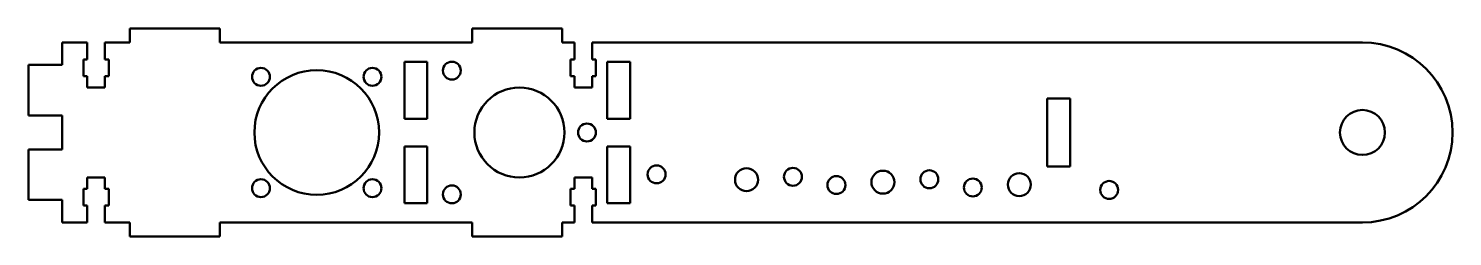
# Model space of a CAD drawing. Header units: inches. Extents: x 1.2 to 32.8, y 10 to 14.6.
import ezdxf

# ---------------------------------------------------------------- set-up
doc = ezdxf.new("R2010")
doc.units = ezdxf.units.IN
doc.header["$MEASUREMENT"] = 0
doc.layers.add('Visible (ANSI)', color=7, linetype='Continuous', lineweight=50)

msp = doc.modelspace()

# ---------------------------------------------------------------- linework, layer by layer
at = {"layer": 'Visible (ANSI)'}
for p, q in [((3.463, 14.607), (3.463, 14.295)), ((5.463, 14.607), (3.463, 14.607)), ((5.463, 14.295), (5.463, 14.607)), ((11.063, 14.607), (11.063, 14.295)), ((13.063, 14.607), (11.063, 14.607)), ((13.063, 14.295), (13.063, 14.607)), ((1.963, 14.295), (1.963, 13.795)), ((2.514, 14.295), (1.963, 14.295)), ((2.514, 13.92), (2.514, 14.295)), ((2.911, 14.295), (2.911, 13.92)), ((3.463, 14.295), (2.911, 14.295)), ((11.063, 14.295), (5.463, 14.295)), ((13.333, 14.295), (13.063, 14.295)), ((13.333, 13.92), (13.333, 14.295)), ((13.73, 14.295), (13.73, 13.92)), ((30.83, 14.295), (13.73, 14.295)), ((2.432, 13.92), (2.514, 13.92)), ((2.432, 13.545), (2.432, 13.92)), ((2.911, 13.92), (2.994, 13.92)), ((2.994, 13.92), (2.994, 13.545)), ((13.25, 13.92), (13.333, 13.92)), ((13.25, 13.545), (13.25, 13.92)), ((13.73, 13.92), (13.813, 13.92)), ((13.813, 13.92), (13.813, 13.545)), ((1.213, 13.795), (1.213, 12.67)), ((1.963, 13.795), (1.213, 13.795)), ((9.558, 12.602), (9.558, 13.862)), ((9.558, 13.862), (10.068, 13.862)), ((10.068, 13.862), (10.068, 12.602)), ((14.058, 12.602), (14.058, 13.862)), ((14.058, 13.862), (14.568, 13.862)), ((14.568, 13.862), (14.568, 12.602)), ((2.514, 13.545), (2.432, 13.545)), ((2.514, 13.295), (2.514, 13.545)), ((2.911, 13.295), (2.514, 13.295)), ((2.911, 13.545), (2.911, 13.295)), ((2.994, 13.545), (2.911, 13.545)), ((13.333, 13.545), (13.25, 13.545)), ((13.333, 13.295), (13.333, 13.545)), ((13.73, 13.295), (13.333, 13.295)), ((13.73, 13.545), (13.73, 13.295)), ((13.813, 13.545), (13.73, 13.545)), ((23.833, 11.54), (23.833, 13.05)), ((23.833, 13.05), (24.343, 13.05)), ((24.343, 13.05), (24.343, 11.54)), ((1.213, 12.67), (1.963, 12.67)), ((1.963, 12.67), (1.963, 11.92)), ((10.068, 12.602), (9.558, 12.602)), ((14.568, 12.602), (14.058, 12.602)), ((1.213, 11.92), (1.213, 10.795)), ((1.963, 11.92), (1.213, 11.92)), ((9.558, 10.727), (9.558, 11.987)), ((9.558, 11.987), (10.068, 11.987)), ((10.068, 11.987), (10.068, 10.727)), ((14.058, 10.727), (14.058, 11.987)), ((14.058, 11.987), (14.568, 11.987)), ((14.568, 11.987), (14.568, 10.727)), ((24.343, 11.54), (23.833, 11.54)), ((2.514, 11.295), (2.911, 11.295)), ((2.514, 11.045), (2.514, 11.295)), ((2.911, 11.295), (2.911, 11.045)), ((13.333, 11.295), (13.73, 11.295)), ((13.333, 11.045), (13.333, 11.295)), ((13.73, 11.295), (13.73, 11.045)), ((1.213, 10.795), (1.963, 10.795)), ((1.963, 10.795), (1.963, 10.295)), ((2.432, 11.045), (2.514, 11.045)), ((2.432, 10.67), (2.432, 11.045)), ((2.911, 11.045), (2.994, 11.045)), ((2.994, 11.045), (2.994, 10.67)), ((13.25, 11.045), (13.333, 11.045)), ((13.25, 10.67), (13.25, 11.045)), ((13.73, 11.045), (13.813, 11.045)), ((13.813, 11.045), (13.813, 10.67)), ((2.514, 10.67), (2.432, 10.67)), ((2.514, 10.295), (2.514, 10.67)), ((2.911, 10.67), (2.911, 10.295)), ((2.994, 10.67), (2.911, 10.67)), ((10.068, 10.727), (9.558, 10.727)), ((13.333, 10.67), (13.25, 10.67)), ((13.333, 10.295), (13.333, 10.67)), ((13.73, 10.67), (13.73, 10.295)), ((13.813, 10.67), (13.73, 10.67)), ((14.568, 10.727), (14.058, 10.727)), ((1.963, 10.295), (2.514, 10.295)), ((2.911, 10.295), (3.463, 10.295)), ((3.463, 10.295), (3.463, 9.982)), ((5.463, 10.295), (11.063, 10.295)), ((5.463, 9.982), (5.463, 10.295)), ((11.063, 10.295), (11.063, 9.982)), ((13.063, 10.295), (13.333, 10.295)), ((13.063, 9.982), (13.063, 10.295)), ((13.73, 10.295), (30.83, 10.295)), ((3.463, 9.982), (5.463, 9.982)), ((11.063, 9.982), (13.063, 9.982))]:
    msp.add_line(p, q, dxfattribs=at)
for centre, radius in [((6.375, 13.532), 0.199), ((7.613, 12.295), 1.385), ((8.85, 13.532), 0.199), ((10.613, 13.67), 0.199), ((12.113, 12.295), 1), ((30.83, 12.295), 0.5), ((13.613, 12.295), 0.199), ((15.158, 11.364), 0.199), ((17.155, 11.245), 0.255), ((18.186, 11.31), 0.199), ((20.183, 11.191), 0.255), ((21.214, 11.255), 0.199), ((23.211, 11.136), 0.255), ((6.375, 11.057), 0.199), ((8.85, 11.057), 0.199), ((10.613, 10.92), 0.199), ((19.151, 11.127), 0.199), ((22.179, 11.072), 0.199), ((25.207, 11.018), 0.199)]:
    msp.add_circle(centre, radius, dxfattribs=at)
msp.add_arc((30.83, 12.295), 2, 270, 90, dxfattribs=at)

doc.saveas('drawing.dxf')
